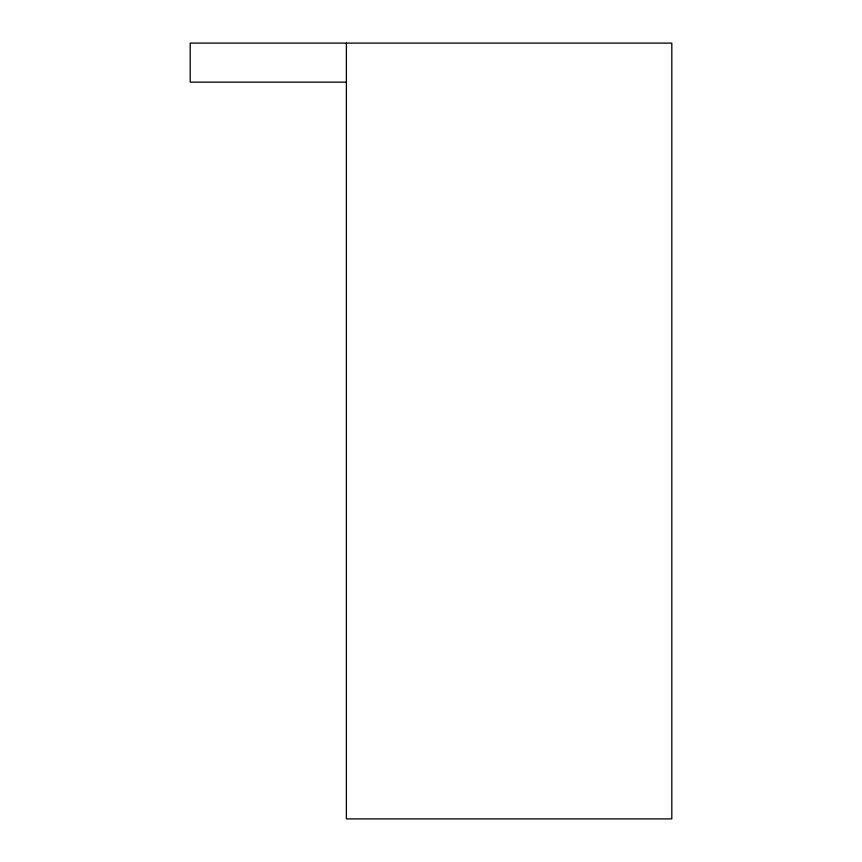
<?xml version="1.0" encoding="UTF-8"?>
<svg xmlns="http://www.w3.org/2000/svg" width="862" height="862" viewBox="0 0 862 862"><rect width="100%" height="100%" fill="white"/><g stroke="black" fill="none" stroke-linecap="round" stroke-linejoin="round"><path stroke-width="1.29" d="M346.395 82.149L190.19 82.149L190.19 43.1L671.81 43.1L671.81 818.9L346.395 818.9L346.395 43.1"/></g></svg>
